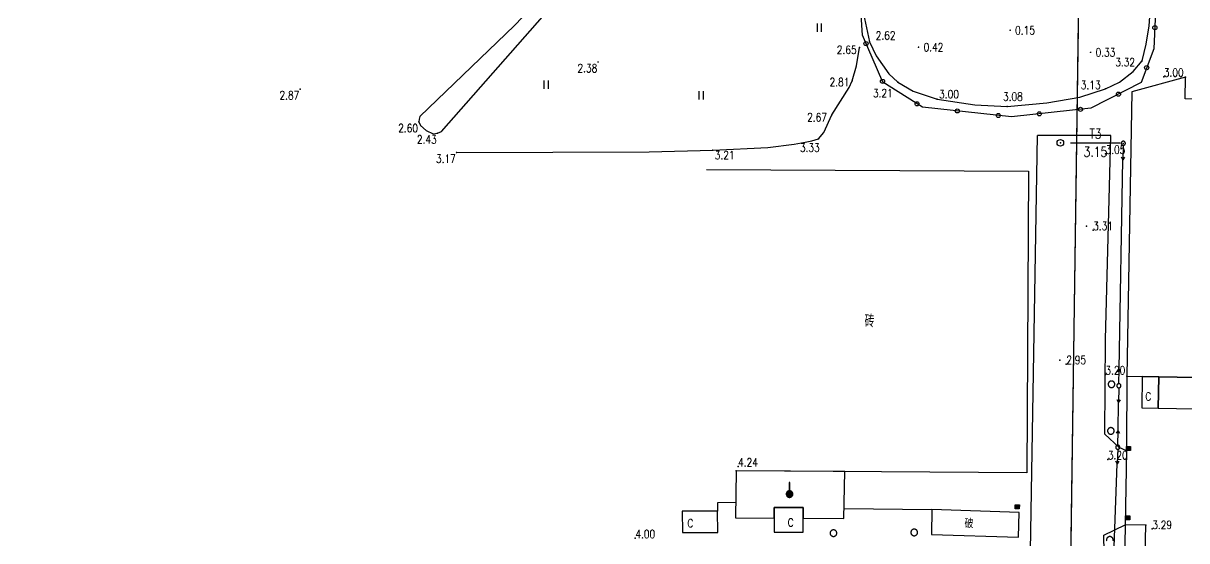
# Model space of a CAD drawing. Extents: x 500064 to 501389, y 2542464 to 2545400.
# Drawn here: x 500651.6 to 500792.4, y 2543325.7 to 2543388.4 of the extents above; entities that cross this region are included whole.
import ezdxf
from ezdxf.enums import TextEntityAlignment as Align

# ---------------------------------------------------------------- set-up
doc = ezdxf.new("R2010")
doc.units = 0
doc.header["$LTSCALE"] = 0.5
doc.linetypes.add('CENTER', pattern=[50.8, 31.75, -6.35, 6.35, -6.35])
doc.layers.get('0').update_dxf_attribs({"linetype": 'CONTINUOUS', "lineweight": 5})
doc.layers.add('GCD', color=8, linetype='CONTINUOUS')
doc.layers.add('地形图', color=8, linetype='CONTINUOUS')
doc.styles.add('HZ', font='romans.shx', dxfattribs={"width": 0.8, "bigfont": 'hztxt.shx'})
doc.linetypes.add('10421', pattern='A,2,[150,AAA.SHX,S=1,R=0,X=0,Y=1],1e-11', length=2)

# ---------------------------------------------------------------- blocks, each defined once
blk = doc.blocks.new('GC200')
at = {"linetype": 'Continuous', "const_width": 0.2, "flags": 128}
blk.add_lwpolyline([(-0.1, 0, 1), (0.1, 0, 1)], format="xyb", close=True, dxfattribs=at)
blk = doc.blocks.new('gc117')
blk.add_circle((0, 0), 0.8)
blk.add_point((0, 0))
blk = doc.blocks.new('gc121')
for p, q in [((-0.5, -1), (-0.5, 1)), ((0.5, -1), (0.5, 1))]:
    blk.add_line(p, q)
blk = doc.blocks.new('gc170')
at = {"linetype": 'Continuous'}
blk.add_circle((0, 0), 0.5, dxfattribs=at)

msp = doc.modelspace()

# ---------------------------------------------------------------- linework, layer by layer
at = {"layer": '地形图', "color": 1, "linetype": 'Continuous'}
msp.add_line((500776.46, 2543190), (500779.91, 2543431.14), dxfattribs=at)
at = {"layer": '地形图', "linetype": 'Continuous'}
msp.add_line((500778.35, 2543373.9), (500784.35, 2543373.9), dxfattribs=at)
at = {"layer": '地形图', "linetype": '10421', "flags": 128}
for points in [[(500651.63, 2543603.61), (500657.86, 2543601.67), (500658.27, 2543601.47), (500658.52, 2543601.25), (500658.62, 2543600.93), (500658.65, 2543600.55), (500658.38, 2543596.78), (500658.1, 2543596.24), (500657.35, 2543595.52), (500656.93, 2543595), (500656.65, 2543594.31), (500656.79, 2543593.88), (500657.88, 2543593.2), (500659.36, 2543592.59), (500661.34, 2543592.13), (500661.88, 2543592.11), (500662.57, 2543592.2), (500664.09, 2543592.35), (500666.26, 2543592.87), (500667.47, 2543593.23), (500672.88, 2543595.67), (500674.98, 2543596.54), (500681.17, 2543598.68), (500681.79, 2543598.79), (500682.45, 2543598.84), (500685.19, 2543598.69), (500686.58, 2543598.71), (500687.48, 2543599.09), (500688.53, 2543600.01), (500692.23, 2543604.71), (500693.54, 2543606.43), (500694.44, 2543608.14), (500697.11, 2543615.62), (500698.04, 2543617.64), (500699.05, 2543619.17), (500699.56, 2543619.6), (500700.14, 2543619.83), (500702.47, 2543620.56), (500704.48, 2543621.14), (500709.68, 2543621.98), (500711.26, 2543621.96), (500723.05, 2543621.05), (500725.9, 2543621.1), (500730.34, 2543621.54), (500732.06, 2543621.83), (500739.09, 2543623.13), (500740.09, 2543623.15), (500743.3, 2543622.86), (500744.32, 2543622.95), (500745.07, 2543623.25), (500746.13, 2543623.91), (500749.65, 2543626.47), (500751.04, 2543627.17), (500752.39, 2543627.4), (500754.92, 2543627.55), (500762.01, 2543627.39), (500762.7, 2543627.35), (500763.34, 2543627.23), (500764.92, 2543626.61), (500767.41, 2543625.4), (500767.78, 2543625.13), (500768.13, 2543624.76), (500768.29, 2543624.25), (500768.34, 2543623.55), (500767.77, 2543614.32), (500768.22, 2543607.63), (500768.53, 2543606.13), (500768.75, 2543605.68), (500769.12, 2543605.25), (500770.14, 2543604.4), (500771.16, 2543603.82), (500772.49, 2543603.26), (500773.54, 2543603.21), (500774.75, 2543603.38), (500778.99, 2543604.42), (500779.65, 2543604.61), (500780.28, 2543605), (500780.48, 2543605.51), (500780.6, 2543605.97), (500781.38, 2543612.17), (500781.55, 2543612.87), (500782.51, 2543615.94), (500782.63, 2543616.15), (500782.76, 2543616.33), (500783.08, 2543616.47), (500785.67, 2543616.91), (500785.95, 2543616.91), (500786.21, 2543616.86), (500786.32, 2543616.66), (500786.36, 2543616.35), (500786.44, 2543611.57), (500786.39, 2543610.34), (500786.24, 2543608.93), (500784.31, 2543594.88), (500783.47, 2543587.8), (500783.21, 2543584.22), (500782.62, 2543571.85), (500782.26, 2543569.35), (500781.97, 2543567.47), (500780.73, 2543562.33), (500780.31, 2543559.83), (500779.95, 2543557.29), (500779.27, 2543550.12), (500779.18, 2543548.48), (500778.56, 2543534.15), (500778.09, 2543522.8), (500778.21, 2543521.02), (500778.57, 2543519.54), (500779.4, 2543517.52), (500779.87, 2543516.79), (500782.57, 2543514.69), (500783.26, 2543513.81), (500783.74, 2543512.69), (500784.68, 2543509.79), (500786.52, 2543502.31), (500786.68, 2543501.13), (500786.57, 2543500.05), (500786.13, 2543498.41), (500784.7, 2543494.49), (500784.65, 2543493.74), (500784.72, 2543492.97), (500784.96, 2543491.82), (500785.08, 2543491.63), (500785.22, 2543491.46), (500785.57, 2543491.43), (500787.32, 2543491.66), (500788.04, 2543491.62), (500788.67, 2543491.42), (500788.99, 2543491.19), (500789.2, 2543490.8), (500789.26, 2543489.92), (500787.62, 2543464.34), (500786.91, 2543460.88), (500786.77, 2543459.7), (500786.64, 2543458.23), (500786.71, 2543455.95), (500786.61, 2543454.09), (500786.34, 2543452.65), (500786.08, 2543451.59), (500785.88, 2543451.16), (500785.64, 2543450.96), (500785.13, 2543450.69), (500783.72, 2543449.64), (500781.88, 2543448.62), (500779.27, 2543447.55), (500769.23, 2543443.02), (500757.7, 2543439.45), (500754.66, 2543438.38), (500753.14, 2543437.69), (500751.53, 2543436.74), (500748.43, 2543434.82), (500747.14, 2543433.8), (500746.77, 2543432.86), (500745.06, 2543425.78), (500744.45, 2543424.21), (500743, 2543422.63), (500738.22, 2543418.32), (500733.51, 2543414.6), (500729.3, 2543410.5), (500716.47, 2543394.05), (500713.88, 2543391.02), (500711.07, 2543388.08), (500699.61, 2543377.09), (500699.51, 2543376.74), (500699.49, 2543376.42), (500699.7, 2543375.97), (500700.37, 2543375.4), (500701.21, 2543374.96), (500701.75, 2543375.05), (500702.23, 2543375.25), (500715.34, 2543390.13), (500731.54, 2543408.61), (500733.98, 2543411.48), (500736.9, 2543414.66), (500744.16, 2543421.6), (500744.47, 2543421.78), (500744.75, 2543421.83), (500744.9, 2543421.74), (500745.05, 2543421.41), (500745.82, 2543411.73), (500746.05, 2543411.23), (500746.25, 2543410.93), (500746.97, 2543410.79), (500747.87, 2543410.93), (500748.45, 2543411.25), (500748.62, 2543411.89), (500748.33, 2543413.91), (500746.68, 2543420.82), (500746.36, 2543423.28), (500746.66, 2543425.7), (500747.89, 2543432.66), (500748.15, 2543433.32), (500748.62, 2543433.8), (500752.38, 2543436.35), (500753.26, 2543436.82), (500754.39, 2543437.21), (500755.59, 2543437.52), (500761.91, 2543438.7), (500765.65, 2543439.44), (500768.07, 2543440.12), (500772.67, 2543441.94), (500780.37, 2543444.94), (500783.28, 2543446.32), (500785.34, 2543447.5), (500786.38, 2543448.41), (500787.25, 2543449.75), (500789.92, 2543458.76), (500790.75, 2543463.58), (500790.98, 2543465.33), (500791.3, 2543469.66), (500791.79, 2543508.59), (500791.71, 2543510.69), (500791.42, 2543512.59), (500789.99, 2543517.04), (500789.74, 2543523.3), (500790.65, 2543533.81), (500791.77, 2543542.91), (500803.86, 2543624.26), (500804.79, 2543626.73), (500805.98, 2543627.96), (500807.36, 2543628.5), (500810.85, 2543628.63), (500839.48, 2543626.91), (500850.89, 2543625.66), (500876.41, 2543623.58), (500886.32, 2543622.63), (500901.73, 2543621.33)], [(500773.68, 2543435.52), (500762.89, 2543433.49), (500762.89, 2543433.49), (500761.32, 2543433.18), (500760.35, 2543432.88), (500759.2, 2543431.86), (500758.17, 2543430.43), (500756.7, 2543427.88), (500756.27, 2543426.66), (500756.31, 2543422.88), (500756.16, 2543421.1), (500755.82, 2543419.33), (500754.32, 2543411.91), (500753.94, 2543409.25), (500753.38, 2543403.69), (500753.19, 2543398.86), (500753.21, 2543391.1), (500753.29, 2543389.51), (500754.01, 2543386.12), (500754.82, 2543384.4), (500756.37, 2543382.25), (500757.43, 2543381.25), (500759.28, 2543380.13), (500762.18, 2543379.18), (500766.74, 2543378.49), (500770.66, 2543378.28), (500775.45, 2543378.71), (500779.44, 2543379.41), (500782.57, 2543380.44), (500784.24, 2543381.23), (500785.92, 2543382.53), (500786.99, 2543383.8), (500787.48, 2543385.83), (500787.83, 2543388.03), (500788.33, 2543394.67), (500788.78, 2543420.82), (500788.28, 2543425.94), (500788.03, 2543427.61), (500787.62, 2543428.62), (500787.03, 2543429.07)], [(500704.06, 2543372.72), (500727.36, 2543372.8), (500735.04, 2543373), (500741.71, 2543373.32), (500744.9, 2543373.73), (500746.24, 2543373.99), (500747.02, 2543374.13), (500747.84, 2543374.36), (500748.47, 2543375.13), (500749.47, 2543377.28), (500751.55, 2543380.59), (500751.93, 2543381.39), (500752.44, 2543383.2), (500752.8, 2543385.44)]]:
    msp.add_lwpolyline(points, dxfattribs=at)
at = {"layer": '地形图', "linetype": 'Continuous', "flags": 128}
for points in [[(500790.31, 2543427.78), (500788.42, 2543385.28), (500786.86, 2543381.17), (500780.8, 2543378.09), (500771.19, 2543377.03), (500760.41, 2543378.21), (500755.63, 2543381.23), (500753.16, 2543386.9), (500752.4, 2543398.63), (500753.1, 2543412.33), (500754.08, 2543425.05), (500757.54, 2543432.41), (500762.02, 2543433.96), (500773.12, 2543436.3)], [(500734.3, 2543370.68), (500773.26, 2543370.48), (500773.04, 2543333.97), (500737.9, 2543334.19)]]:
    msp.add_lwpolyline(points, dxfattribs=at)
at = {"layer": '地形图', "color": 1, "linetype": 'Continuous', "flags": 128}
msp.add_lwpolyline([(500776.44, 2543188.25), (500779.94, 2543432.89)], dxfattribs=at)
at = {"layer": '地形图'}
for points in [[(500787.02, 2543345.61), (500789.02, 2543345.58), (500795.66, 2543345.45), (500805.44, 2543345.27), (500806.55, 2543378.91), (500792.21, 2543379.23), (500792.26, 2543381.82), (500785.77, 2543380.07), (500785.13, 2543345.65)], [(500787.02, 2543345.61), (500786.95, 2543341.84), (500788.95, 2543341.8), (500789.02, 2543345.58)], [(500789.02, 2543345.58), (500788.95, 2543341.8), (500795.59, 2543341.68), (500795.66, 2543345.45)], [(500737.9, 2543334.19), (500737.78, 2543328.51), (500742.48, 2543328.48), (500742.48, 2543329.78), (500745.97, 2543329.78), (500745.97, 2543328.46), (500750.92, 2543328.43), (500751.04, 2543334.11)], [(500731.37, 2543326.74), (500735.66, 2543326.75), (500735.64, 2543329.34), (500731.35, 2543329.33)], [(500742.48, 2543328.48), (500742.48, 2543326.78), (500745.97, 2543326.78), (500745.97, 2543328.46), (500745.97, 2543329.78), (500742.48, 2543329.78)], [(500772.05, 2543326.16), (500772.1, 2543329.18), (500761.55, 2543329.51), (500761.5, 2543326.49)], [(500787.3, 2543320.6), (500787.44, 2543327.64), (500784.94, 2543327.68), (500784.82, 2543320.63)]]:
    msp.add_lwpolyline(points, close=True, dxfattribs=at)
for points in [[(500773.02, 2543295.78), (500774.33, 2543374.79)], [(500783.22, 2543374.78), (500779.55, 2543374.79), (500774.33, 2543374.79)], [(500785.11, 2543336.62), (500784.21, 2543337.01), (500782.47, 2543338.64), (500782.57, 2543350.11), (500783.22, 2543374.78)], [(500784.72, 2543373.59), (500784.74, 2543373.59), (500784.75, 2543373.59), (500784.77, 2543373.59), (500784.78, 2543373.59), (500784.8, 2543373.6), (500784.81, 2543373.6), (500784.83, 2543373.61), (500784.84, 2543373.62), (500784.85, 2543373.63), (500784.87, 2543373.63), (500784.88, 2543373.64), (500784.89, 2543373.65), (500784.9, 2543373.67), (500784.91, 2543373.68), (500784.92, 2543373.69), (500784.93, 2543373.7), (500784.94, 2543373.72), (500784.95, 2543373.73), (500784.95, 2543373.74), (500784.96, 2543373.76), (500784.96, 2543373.77), (500784.97, 2543373.79), (500784.97, 2543373.81), (500784.97, 2543373.82), (500784.97, 2543373.84), (500784.97, 2543373.85), (500784.97, 2543373.87), (500784.97, 2543373.88), (500784.96, 2543373.9), (500784.96, 2543373.91), (500784.95, 2543373.93), (500784.95, 2543373.94), (500784.94, 2543373.96), (500784.93, 2543373.97), (500784.92, 2543373.98), (500784.91, 2543374), (500784.9, 2543374.01), (500784.89, 2543374.02), (500784.88, 2543374.03), (500784.87, 2543374.04), (500784.85, 2543374.05), (500784.84, 2543374.06), (500784.83, 2543374.06), (500784.81, 2543374.07), (500784.8, 2543374.07), (500784.78, 2543374.08), (500784.77, 2543374.08), (500784.75, 2543374.08), (500784.74, 2543374.09), (500784.72, 2543374.09), (500784.7, 2543374.09), (500784.69, 2543374.08), (500784.67, 2543374.08), (500784.66, 2543374.08), (500784.64, 2543374.07), (500784.63, 2543374.07), (500784.61, 2543374.06), (500784.6, 2543374.06), (500784.59, 2543374.05), (500784.57, 2543374.04), (500784.56, 2543374.03), (500784.55, 2543374.02), (500784.54, 2543374.01), (500784.53, 2543374), (500784.52, 2543373.98), (500784.51, 2543373.97), (500784.5, 2543373.96), (500784.49, 2543373.94), (500784.49, 2543373.93), (500784.48, 2543373.91), (500784.48, 2543373.9), (500784.47, 2543373.88), (500784.47, 2543373.87), (500784.47, 2543373.85), (500784.47, 2543373.84), (500784.47, 2543373.83), (500784.47, 2543373.82), (500784.47, 2543373.81), (500784.47, 2543373.79), (500784.48, 2543373.77), (500784.48, 2543373.76), (500784.49, 2543373.74), (500784.49, 2543373.73), (500784.5, 2543373.72), (500784.51, 2543373.7), (500784.52, 2543373.69), (500784.53, 2543373.68), (500784.54, 2543373.67), (500784.55, 2543373.65), (500784.56, 2543373.64), (500784.57, 2543373.63), (500784.59, 2543373.63), (500784.6, 2543373.62), (500784.61, 2543373.61), (500784.63, 2543373.6), (500784.64, 2543373.6), (500784.66, 2543373.59), (500784.67, 2543373.59), (500784.69, 2543373.59), (500784.7, 2543373.59), (500784.72, 2543373.59), (500784.72, 2543373.59)], [(500784.72, 2543373.59), (500784.68, 2543371.84)], [(500784.22, 2543346.5), (500784.68, 2543371.84)], [(500784.68, 2543371.84), (500784.51, 2543372.15)], [(500784.87, 2543372.14), (500784.68, 2543371.84)], [(500784.03, 2543346.19), (500784.22, 2543346.5)], [(500784.18, 2543344.75), (500784.22, 2543346.5)], [(500784.22, 2543346.5), (500784.39, 2543346.19)], [(500783.29, 2543344.28), (500783.33, 2543344.28), (500783.37, 2543344.28), (500783.41, 2543344.3), (500783.45, 2543344.31), (500783.49, 2543344.33), (500783.53, 2543344.35), (500783.56, 2543344.38), (500783.59, 2543344.41), (500783.61, 2543344.44), (500783.64, 2543344.48), (500783.66, 2543344.51), (500783.67, 2543344.55), (500783.68, 2543344.59), (500783.69, 2543344.63), (500783.69, 2543344.68), (500783.69, 2543344.72), (500783.68, 2543344.76), (500783.67, 2543344.8), (500783.66, 2543344.84), (500783.64, 2543344.88), (500783.61, 2543344.91), (500783.59, 2543344.94), (500783.56, 2543344.97), (500783.53, 2543345), (500783.49, 2543345.02), (500783.45, 2543345.04), (500783.41, 2543345.06), (500783.37, 2543345.07), (500783.33, 2543345.07), (500783.29, 2543345.08), (500783.25, 2543345.07), (500783.21, 2543345.07), (500783.17, 2543345.06), (500783.13, 2543345.04), (500783.09, 2543345.02), (500783.06, 2543345), (500783.02, 2543344.97), (500782.99, 2543344.94), (500782.97, 2543344.91), (500782.94, 2543344.88), (500782.93, 2543344.84), (500782.91, 2543344.8), (500782.9, 2543344.76), (500782.89, 2543344.72), (500782.89, 2543344.68), (500782.89, 2543344.63), (500782.9, 2543344.59), (500782.91, 2543344.55), (500782.93, 2543344.51), (500782.94, 2543344.48), (500782.97, 2543344.44), (500782.99, 2543344.41), (500783.02, 2543344.38), (500783.06, 2543344.35), (500783.09, 2543344.33), (500783.13, 2543344.31), (500783.17, 2543344.3), (500783.21, 2543344.28), (500783.25, 2543344.28), (500783.29, 2543344.28)], [(500784.18, 2543344.25), (500784.2, 2543344.25), (500784.21, 2543344.25), (500784.23, 2543344.25), (500784.24, 2543344.25), (500784.26, 2543344.26), (500784.27, 2543344.26), (500784.29, 2543344.27), (500784.3, 2543344.28), (500784.31, 2543344.29), (500784.33, 2543344.29), (500784.34, 2543344.3), (500784.35, 2543344.31), (500784.36, 2543344.33), (500784.37, 2543344.34), (500784.38, 2543344.35), (500784.39, 2543344.36), (500784.4, 2543344.38), (500784.41, 2543344.39), (500784.41, 2543344.4), (500784.42, 2543344.42), (500784.42, 2543344.43), (500784.43, 2543344.45), (500784.43, 2543344.47), (500784.43, 2543344.48), (500784.43, 2543344.5), (500784.43, 2543344.51), (500784.43, 2543344.53), (500784.43, 2543344.54), (500784.42, 2543344.56), (500784.42, 2543344.57), (500784.41, 2543344.59), (500784.41, 2543344.6), (500784.4, 2543344.62), (500784.39, 2543344.63), (500784.38, 2543344.64), (500784.37, 2543344.66), (500784.36, 2543344.67), (500784.35, 2543344.68), (500784.34, 2543344.69), (500784.33, 2543344.7), (500784.31, 2543344.71), (500784.3, 2543344.72), (500784.29, 2543344.72), (500784.27, 2543344.73), (500784.26, 2543344.73), (500784.24, 2543344.74), (500784.23, 2543344.74), (500784.21, 2543344.74), (500784.2, 2543344.75), (500784.18, 2543344.75), (500784.18, 2543344.75), (500784.16, 2543344.75), (500784.15, 2543344.74), (500784.13, 2543344.74), (500784.12, 2543344.74), (500784.1, 2543344.73), (500784.09, 2543344.73), (500784.07, 2543344.72), (500784.06, 2543344.72), (500784.05, 2543344.71), (500784.03, 2543344.7), (500784.02, 2543344.69), (500784.01, 2543344.68), (500784, 2543344.67), (500783.99, 2543344.66), (500783.98, 2543344.64), (500783.97, 2543344.63), (500783.96, 2543344.62), (500783.95, 2543344.6), (500783.95, 2543344.59), (500783.94, 2543344.57), (500783.94, 2543344.56), (500783.93, 2543344.54), (500783.93, 2543344.53), (500783.93, 2543344.51), (500783.93, 2543344.5), (500783.93, 2543344.48), (500783.93, 2543344.47), (500783.93, 2543344.45), (500783.94, 2543344.43), (500783.94, 2543344.42), (500783.95, 2543344.4), (500783.95, 2543344.39), (500783.96, 2543344.38), (500783.97, 2543344.36), (500783.98, 2543344.35), (500783.99, 2543344.34), (500784, 2543344.33), (500784.01, 2543344.31), (500784.02, 2543344.3), (500784.03, 2543344.29), (500784.05, 2543344.29), (500784.06, 2543344.28), (500784.07, 2543344.27), (500784.09, 2543344.26), (500784.1, 2543344.26), (500784.12, 2543344.25), (500784.13, 2543344.25), (500784.15, 2543344.25), (500784.16, 2543344.25), (500784.18, 2543344.25), (500784.18, 2543344.25)], [(500785.13, 2543345.65), (500785.11, 2543337.16), (500785.11, 2543337.11), (500785.11, 2543337.06), (500785.11, 2543337.01), (500785.11, 2543336.96), (500785.11, 2543336.91), (500785.11, 2543336.91), (500785.11, 2543336.86), (500785.11, 2543336.86), (500785.11, 2543336.81), (500785.11, 2543336.81), (500785.11, 2543336.76), (500785.11, 2543336.76), (500785.11, 2543336.71), (500785.11, 2543336.71), (500785.11, 2543336.66), (500785.11, 2543336.66), (500785.11, 2543336.62)], [(500784.18, 2543344.25), (500784.14, 2543342.5)], [(500784.14, 2543342.5), (500783.97, 2543342.81)], [(500784.08, 2543339.06), (500784.14, 2543342.5)], [(500784.33, 2543342.8), (500784.14, 2543342.5)], [(500783.21, 2543338.63), (500783.25, 2543338.63), (500783.3, 2543338.64), (500783.34, 2543338.65), (500783.38, 2543338.67), (500783.41, 2543338.69), (500783.45, 2543338.71), (500783.48, 2543338.73), (500783.51, 2543338.76), (500783.54, 2543338.8), (500783.56, 2543338.83), (500783.58, 2543338.87), (500783.59, 2543338.91), (500783.6, 2543338.95), (500783.61, 2543338.99), (500783.61, 2543339.03), (500783.61, 2543339.07), (500783.6, 2543339.11), (500783.59, 2543339.16), (500783.58, 2543339.19), (500783.56, 2543339.23), (500783.54, 2543339.27), (500783.51, 2543339.3), (500783.48, 2543339.33), (500783.45, 2543339.36), (500783.41, 2543339.38), (500783.38, 2543339.4), (500783.34, 2543339.41), (500783.3, 2543339.42), (500783.25, 2543339.43), (500783.21, 2543339.43), (500783.17, 2543339.43), (500783.13, 2543339.42), (500783.09, 2543339.41), (500783.05, 2543339.4), (500783.01, 2543339.38), (500782.98, 2543339.36), (500782.94, 2543339.33), (500782.92, 2543339.3), (500782.89, 2543339.27), (500782.87, 2543339.23), (500782.85, 2543339.19), (500782.83, 2543339.16), (500782.82, 2543339.11), (500782.81, 2543339.07), (500782.81, 2543339.03), (500782.81, 2543338.99), (500782.82, 2543338.95), (500782.83, 2543338.91), (500782.85, 2543338.87), (500782.87, 2543338.83), (500782.89, 2543338.8), (500782.92, 2543338.76), (500782.94, 2543338.73), (500782.98, 2543338.71), (500783.01, 2543338.69), (500783.05, 2543338.67), (500783.09, 2543338.65), (500783.13, 2543338.64), (500783.17, 2543338.63), (500783.21, 2543338.63)], [(500783.9, 2543338.75), (500784.08, 2543339.06)], [(500784.05, 2543337.31), (500784.08, 2543339.06)], [(500784.08, 2543339.06), (500784.26, 2543338.75)], [(500784.05, 2543336.81), (500784.06, 2543336.81), (500784.08, 2543336.81), (500784.1, 2543336.81), (500784.11, 2543336.81), (500784.13, 2543336.82), (500784.14, 2543336.82), (500784.16, 2543336.83), (500784.17, 2543336.84), (500784.18, 2543336.85), (500784.2, 2543336.85), (500784.21, 2543336.86), (500784.22, 2543336.87), (500784.23, 2543336.89), (500784.24, 2543336.9), (500784.25, 2543336.91), (500784.26, 2543336.92), (500784.27, 2543336.94), (500784.27, 2543336.95), (500784.28, 2543336.96), (500784.29, 2543336.98), (500784.29, 2543336.99), (500784.29, 2543337.01), (500784.3, 2543337.03), (500784.3, 2543337.04), (500784.3, 2543337.06), (500784.3, 2543337.07), (500784.3, 2543337.09), (500784.29, 2543337.1), (500784.29, 2543337.12), (500784.29, 2543337.13), (500784.28, 2543337.15), (500784.27, 2543337.16), (500784.27, 2543337.18), (500784.26, 2543337.19), (500784.25, 2543337.2), (500784.24, 2543337.22), (500784.23, 2543337.23), (500784.22, 2543337.24), (500784.21, 2543337.25), (500784.2, 2543337.26), (500784.18, 2543337.27), (500784.17, 2543337.28), (500784.16, 2543337.28), (500784.14, 2543337.29), (500784.13, 2543337.29), (500784.11, 2543337.3), (500784.1, 2543337.3), (500784.08, 2543337.3), (500784.06, 2543337.31), (500784.05, 2543337.31), (500784.05, 2543337.31), (500784.03, 2543337.31), (500784.02, 2543337.3), (500784, 2543337.3), (500783.99, 2543337.3), (500783.97, 2543337.29), (500783.96, 2543337.29), (500783.94, 2543337.28), (500783.93, 2543337.28), (500783.91, 2543337.27), (500783.9, 2543337.26), (500783.89, 2543337.25), (500783.88, 2543337.24), (500783.87, 2543337.23), (500783.86, 2543337.22), (500783.85, 2543337.2), (500783.84, 2543337.19), (500783.83, 2543337.18), (500783.82, 2543337.16), (500783.82, 2543337.15), (500783.81, 2543337.13), (500783.81, 2543337.12), (500783.8, 2543337.1), (500783.8, 2543337.09), (500783.8, 2543337.07), (500783.8, 2543337.06), (500783.8, 2543337.04), (500783.8, 2543337.03), (500783.8, 2543337.01), (500783.81, 2543336.99), (500783.81, 2543336.98), (500783.82, 2543336.96), (500783.82, 2543336.95), (500783.83, 2543336.94), (500783.84, 2543336.92), (500783.85, 2543336.91), (500783.86, 2543336.9), (500783.87, 2543336.89), (500783.88, 2543336.87), (500783.89, 2543336.86), (500783.9, 2543336.85), (500783.91, 2543336.85), (500783.93, 2543336.84), (500783.94, 2543336.83), (500783.96, 2543336.82), (500783.97, 2543336.82), (500783.99, 2543336.81), (500784, 2543336.81), (500784.02, 2543336.81), (500784.03, 2543336.81), (500784.04, 2543336.81), (500784.05, 2543336.81)], [(500784.04, 2543336.81), (500783.98, 2543335.06)], [(500785.11, 2543336.62), (500784.94, 2543327.68)], [(500785.59, 2543336.65), (500785.11, 2543336.66), (500785.09, 2543336.66), (500785.09, 2543336.71), (500785.09, 2543336.76), (500785.09, 2543336.81), (500785.09, 2543336.86), (500785.1, 2543336.91), (500785.1, 2543336.96), (500785.1, 2543337.01), (500785.1, 2543337.06), (500785.1, 2543337.11), (500785.1, 2543337.16), (500785.11, 2543337.16), (500785.6, 2543337.15), (500785.6, 2543337.1), (500785.6, 2543337.05), (500785.6, 2543337), (500785.6, 2543336.95), (500785.6, 2543336.9), (500785.59, 2543336.85), (500785.59, 2543336.8), (500785.59, 2543336.75), (500785.59, 2543336.7), (500785.59, 2543336.65)], [(500785.09, 2543336.66), (500785.11, 2543336.66), (500785.59, 2543336.7), (500785.11, 2543336.71), (500785.09, 2543336.71), (500785.11, 2543336.71), (500785.59, 2543336.75), (500785.11, 2543336.76), (500785.09, 2543336.76), (500785.11, 2543336.76), (500785.59, 2543336.8), (500785.11, 2543336.81), (500785.09, 2543336.81), (500785.11, 2543336.81), (500785.59, 2543336.85), (500785.11, 2543336.86), (500785.09, 2543336.86), (500785.11, 2543336.86), (500785.6, 2543336.9), (500785.11, 2543336.91), (500785.1, 2543336.91), (500785.11, 2543336.91), (500785.6, 2543336.95), (500785.11, 2543336.96), (500785.1, 2543336.96), (500785.11, 2543336.96), (500785.6, 2543337), (500785.11, 2543337.01), (500785.1, 2543337.01), (500785.11, 2543337.01), (500785.6, 2543337.05), (500785.11, 2543337.06), (500785.1, 2543337.06), (500785.11, 2543337.06), (500785.6, 2543337.1), (500785.11, 2543337.11), (500785.1, 2543337.11), (500785.11, 2543337.11), (500785.6, 2543337.15)], [(500783.55, 2543322.76), (500783.98, 2543335.06)], [(500783.98, 2543335.06), (500783.81, 2543335.37)], [(500784.17, 2543335.36), (500783.98, 2543335.06)], [(500744.34, 2543330.99), (500744.38, 2543330.99), (500744.41, 2543331), (500744.45, 2543331.01), (500744.49, 2543331.02), (500744.5, 2543331.03), (500744.53, 2543331.04), (500744.53, 2543331.04), (500744.56, 2543331.06), (500744.59, 2543331.08), (500744.6, 2543331.09), (500744.62, 2543331.11), (500744.64, 2543331.14), (500744.65, 2543331.14), (500744.65, 2543331.14), (500744.67, 2543331.17), (500744.68, 2543331.19), (500744.68, 2543331.19), (500744.69, 2543331.2), (500744.71, 2543331.24), (500744.71, 2543331.24), (500744.71, 2543331.24), (500744.72, 2543331.28), (500744.72, 2543331.29), (500744.73, 2543331.31), (500744.73, 2543331.34), (500744.73, 2543331.35), (500744.74, 2543331.39), (500744.73, 2543331.43), (500744.73, 2543331.44), (500744.73, 2543331.47), (500744.72, 2543331.49), (500744.72, 2543331.51), (500744.71, 2543331.54), (500744.71, 2543331.54), (500744.71, 2543331.54), (500744.69, 2543331.58), (500744.69, 2543331.59), (500744.68, 2543331.59), (500744.67, 2543331.61), (500744.65, 2543331.64), (500744.65, 2543331.64), (500744.65, 2543331.65), (500744.62, 2543331.67), (500744.61, 2543331.68), (500744.6, 2543331.69), (500744.59, 2543331.7), (500744.56, 2543331.72), (500744.55, 2543331.73), (500744.53, 2543331.74), (500744.5, 2543331.76), (500744.46, 2543331.77), (500744.45, 2543331.77), (500744.42, 2543331.78), (500744.42, 2543331.78), (500744.39, 2543331.79), (500744.39, 2543331.79), (500744.39, 2543331.84), (500744.39, 2543331.89), (500744.39, 2543331.94), (500744.39, 2543331.99), (500744.39, 2543332.04), (500744.39, 2543332.09), (500744.39, 2543332.14), (500744.39, 2543332.19), (500744.39, 2543332.24), (500744.39, 2543332.29), (500744.39, 2543332.34), (500744.39, 2543332.39), (500744.39, 2543332.44), (500744.39, 2543332.49), (500744.39, 2543332.54), (500744.39, 2543332.59), (500744.39, 2543332.64), (500744.39, 2543332.69), (500744.39, 2543332.74), (500744.39, 2543332.79), (500744.29, 2543332.79), (500744.29, 2543332.74), (500744.29, 2543332.69), (500744.29, 2543332.64), (500744.29, 2543332.59), (500744.29, 2543332.54), (500744.29, 2543332.49), (500744.29, 2543332.44), (500744.29, 2543332.39), (500744.29, 2543332.34), (500744.29, 2543332.29), (500744.29, 2543332.24), (500744.29, 2543332.19), (500744.29, 2543332.14), (500744.29, 2543332.09), (500744.29, 2543332.04), (500744.29, 2543331.99), (500744.29, 2543331.94), (500744.29, 2543331.89), (500744.29, 2543331.84), (500744.29, 2543331.79), (500744.29, 2543331.79), (500744.25, 2543331.78), (500744.21, 2543331.77), (500744.18, 2543331.76), (500744.17, 2543331.76), (500744.15, 2543331.74), (500744.14, 2543331.74), (500744.11, 2543331.72), (500744.08, 2543331.7), (500744.08, 2543331.7), (500744.07, 2543331.69), (500744.05, 2543331.67), (500744.03, 2543331.65), (500744.03, 2543331.65), (500744.02, 2543331.64), (500744, 2543331.61), (500743.99, 2543331.6), (500743.99, 2543331.59), (500743.98, 2543331.58), (500743.97, 2543331.54), (500743.97, 2543331.54), (500743.97, 2543331.54), (500743.95, 2543331.51), (500743.95, 2543331.49), (500743.94, 2543331.47), (500743.94, 2543331.44), (500743.94, 2543331.43), (500743.94, 2543331.39), (500743.94, 2543331.35), (500743.94, 2543331.34), (500743.94, 2543331.31), (500743.95, 2543331.29), (500743.95, 2543331.28), (500743.97, 2543331.24), (500743.97, 2543331.24), (500743.97, 2543331.24), (500743.98, 2543331.2), (500743.99, 2543331.2), (500743.99, 2543331.19), (500744, 2543331.17), (500744.02, 2543331.15), (500744.02, 2543331.14), (500744.03, 2543331.14), (500744.05, 2543331.11), (500744.06, 2543331.1), (500744.07, 2543331.09), (500744.08, 2543331.08), (500744.11, 2543331.06), (500744.12, 2543331.05), (500744.14, 2543331.04), (500744.15, 2543331.04), (500744.18, 2543331.02), (500744.22, 2543331.01), (500744.22, 2543331.01), (500744.26, 2543331), (500744.3, 2543330.99), (500744.34, 2543330.99)], [(500744.29, 2543332.74), (500744.39, 2543332.79)], [(500744.29, 2543332.69), (500744.39, 2543332.74)], [(500744.39, 2543332.74), (500744.29, 2543332.74)], [(500744.29, 2543332.64), (500744.39, 2543332.69)], [(500744.39, 2543332.69), (500744.29, 2543332.69)], [(500744.29, 2543332.59), (500744.39, 2543332.64)], [(500744.39, 2543332.64), (500744.29, 2543332.64)], [(500744.29, 2543332.54), (500744.39, 2543332.59)], [(500744.39, 2543332.59), (500744.29, 2543332.59)], [(500744.29, 2543332.49), (500744.39, 2543332.54)], [(500744.39, 2543332.54), (500744.29, 2543332.54)], [(500744.29, 2543332.44), (500744.39, 2543332.49)], [(500744.39, 2543332.49), (500744.29, 2543332.49)], [(500744.29, 2543332.39), (500744.39, 2543332.44)], [(500744.39, 2543332.44), (500744.29, 2543332.44)], [(500744.29, 2543332.34), (500744.39, 2543332.39)], [(500744.39, 2543332.39), (500744.29, 2543332.39)], [(500744.29, 2543332.29), (500744.39, 2543332.34)], [(500744.39, 2543332.34), (500744.29, 2543332.34)], [(500744.29, 2543332.24), (500744.39, 2543332.29)], [(500744.39, 2543332.29), (500744.29, 2543332.29)], [(500744.29, 2543332.19), (500744.39, 2543332.24)], [(500744.39, 2543332.24), (500744.29, 2543332.24)], [(500744.29, 2543332.14), (500744.39, 2543332.19)], [(500744.39, 2543332.19), (500744.29, 2543332.19)], [(500744.29, 2543332.09), (500744.39, 2543332.14)], [(500744.39, 2543332.14), (500744.29, 2543332.14)], [(500744.29, 2543332.04), (500744.39, 2543332.09)], [(500744.39, 2543332.09), (500744.29, 2543332.09)], [(500744.29, 2543331.99), (500744.39, 2543332.04)], [(500744.39, 2543332.04), (500744.29, 2543332.04)], [(500743.94, 2543331.44), (500744.72, 2543331.49)], [(500743.94, 2543331.39), (500744.73, 2543331.44)], [(500744.73, 2543331.44), (500743.94, 2543331.44)], [(500743.94, 2543331.34), (500744.74, 2543331.39)], [(500744.74, 2543331.39), (500743.94, 2543331.39)], [(500744.73, 2543331.34), (500743.94, 2543331.34)], [(500743.95, 2543331.49), (500744.71, 2543331.54)], [(500744.72, 2543331.49), (500743.95, 2543331.49)], [(500743.95, 2543331.29), (500744.73, 2543331.34)], [(500744.72, 2543331.29), (500743.95, 2543331.29)], [(500743.97, 2543331.54), (500744.69, 2543331.59)], [(500743.97, 2543331.54), (500743.97, 2543331.54)], [(500744.71, 2543331.54), (500743.97, 2543331.54)], [(500743.97, 2543331.24), (500744.72, 2543331.29)], [(500744.71, 2543331.24), (500743.97, 2543331.24)], [(500743.97, 2543331.24), (500743.97, 2543331.24)], [(500743.99, 2543331.6), (500744.65, 2543331.64)], [(500743.99, 2543331.6), (500743.99, 2543331.59)], [(500744.68, 2543331.59), (500743.99, 2543331.59)], [(500743.99, 2543331.2), (500744.71, 2543331.24)], [(500743.99, 2543331.2), (500743.99, 2543331.19)], [(500744.68, 2543331.19), (500743.99, 2543331.19)], [(500744.03, 2543331.65), (500744.03, 2543331.65), (500744.02, 2543331.64)], [(500744.65, 2543331.64), (500744.02, 2543331.64)], [(500744.02, 2543331.15), (500744.68, 2543331.19)], [(500744.02, 2543331.15), (500744.02, 2543331.14)], [(500744.65, 2543331.14), (500744.02, 2543331.14)], [(500744.03, 2543331.65), (500744.61, 2543331.68)], [(500744.06, 2543331.1), (500744.64, 2543331.14)], [(500744.06, 2543331.1), (500744.07, 2543331.09)], [(500744.08, 2543331.7), (500744.08, 2543331.7), (500744.07, 2543331.69)], [(500744.6, 2543331.69), (500744.07, 2543331.69)], [(500744.6, 2543331.09), (500744.07, 2543331.09)], [(500744.08, 2543331.7), (500744.55, 2543331.73)], [(500744.12, 2543331.05), (500744.59, 2543331.08)], [(500744.12, 2543331.05), (500744.14, 2543331.04)], [(500744.17, 2543331.76), (500744.15, 2543331.74), (500744.14, 2543331.74)], [(500744.53, 2543331.74), (500744.14, 2543331.74)], [(500744.53, 2543331.04), (500744.14, 2543331.04)], [(500744.17, 2543331.76), (500744.45, 2543331.77)], [(500744.22, 2543331.01), (500744.22, 2543331.01), (500744.5, 2543331.03)], [(500744.29, 2543331.94), (500744.39, 2543331.99)], [(500744.39, 2543331.99), (500744.29, 2543331.99)], [(500744.29, 2543331.89), (500744.39, 2543331.94)], [(500744.39, 2543331.94), (500744.29, 2543331.94)], [(500744.29, 2543331.84), (500744.39, 2543331.89)], [(500744.39, 2543331.89), (500744.29, 2543331.89)], [(500744.29, 2543331.79), (500744.39, 2543331.84)], [(500744.39, 2543331.84), (500744.29, 2543331.84)], [(500744.39, 2543331.79), (500744.29, 2543331.79)], [(500744.45, 2543331.77), (500744.42, 2543331.78), (500744.42, 2543331.78), (500744.39, 2543331.79)], [(500744.39, 2543331.79), (500744.39, 2543331.79)], [(500744.5, 2543331.03), (500744.53, 2543331.04), (500744.53, 2543331.04)], [(500744.55, 2543331.73), (500744.53, 2543331.74)], [(500744.59, 2543331.08), (500744.6, 2543331.09)], [(500744.61, 2543331.68), (500744.6, 2543331.69)], [(500744.64, 2543331.14), (500744.65, 2543331.14), (500744.65, 2543331.14)], [(500744.65, 2543331.64), (500744.65, 2543331.64)], [(500744.69, 2543331.59), (500744.68, 2543331.59)], [(500744.68, 2543331.19), (500744.68, 2543331.19)], [(500744.71, 2543331.54), (500744.71, 2543331.54)], [(500744.71, 2543331.24), (500744.71, 2543331.24)], [(500737.81, 2543330.37), (500735.63, 2543330.35), (500735.64, 2543329.34)], [(500750.94, 2543329.64), (500761.55, 2543329.51)], [(500772.13, 2543329.59), (500772.08, 2543329.59), (500772.03, 2543329.59), (500771.98, 2543329.59), (500771.93, 2543329.6), (500771.88, 2543329.6), (500771.83, 2543329.6), (500771.78, 2543329.6), (500771.73, 2543329.6), (500771.68, 2543329.6), (500771.63, 2543329.6), (500771.64, 2543330.1), (500771.69, 2543330.1), (500771.74, 2543330.1), (500771.79, 2543330.1), (500771.84, 2543330.1), (500771.89, 2543330.1), (500771.94, 2543330.1), (500771.99, 2543330.09), (500772.04, 2543330.09), (500772.09, 2543330.09), (500772.14, 2543330.09), (500772.13, 2543329.59)], [(500772.13, 2543329.59), (500772.09, 2543330.09), (500772.08, 2543329.59), (500772.04, 2543330.09), (500772.03, 2543329.59), (500771.99, 2543330.09), (500771.98, 2543329.59), (500771.94, 2543330.1), (500771.93, 2543329.6), (500771.89, 2543330.1), (500771.88, 2543329.6), (500771.84, 2543330.1), (500771.83, 2543329.6), (500771.79, 2543330.1), (500771.78, 2543329.6), (500771.74, 2543330.1), (500771.73, 2543329.6), (500771.69, 2543330.1), (500771.68, 2543329.6), (500771.64, 2543330.1)], [(500785, 2543328.26), (500784.99, 2543328.76), (500785.04, 2543328.76), (500785.09, 2543328.76), (500785.14, 2543328.76), (500785.19, 2543328.76), (500785.24, 2543328.76), (500785.29, 2543328.76), (500785.34, 2543328.76), (500785.39, 2543328.76), (500785.44, 2543328.76), (500785.49, 2543328.76), (500785.5, 2543328.26), (500785.45, 2543328.26), (500785.4, 2543328.26), (500785.35, 2543328.26), (500785.3, 2543328.26), (500785.25, 2543328.26), (500785.2, 2543328.26), (500785.15, 2543328.26), (500785.1, 2543328.26), (500785.05, 2543328.26), (500785, 2543328.26)], [(500785.5, 2543328.26), (500785.44, 2543328.76), (500785.45, 2543328.26), (500785.39, 2543328.76), (500785.4, 2543328.26), (500785.34, 2543328.76), (500785.35, 2543328.26), (500785.29, 2543328.76), (500785.3, 2543328.26), (500785.24, 2543328.76), (500785.25, 2543328.26), (500785.19, 2543328.76), (500785.2, 2543328.26), (500785.14, 2543328.76), (500785.15, 2543328.26), (500785.09, 2543328.76), (500785.1, 2543328.26), (500785.04, 2543328.76), (500785.05, 2543328.26), (500784.99, 2543328.76)], [(500749.65, 2543326.26), (500749.69, 2543326.26), (500749.74, 2543326.27), (500749.78, 2543326.28), (500749.82, 2543326.3), (500749.85, 2543326.32), (500749.89, 2543326.34), (500749.92, 2543326.37), (500749.95, 2543326.4), (500749.98, 2543326.43), (500750, 2543326.46), (500750.02, 2543326.5), (500750.03, 2543326.54), (500750.04, 2543326.58), (500750.05, 2543326.62), (500750.05, 2543326.66), (500750.05, 2543326.7), (500750.04, 2543326.75), (500750.03, 2543326.79), (500750.02, 2543326.83), (500750, 2543326.86), (500749.98, 2543326.9), (500749.95, 2543326.93), (500749.92, 2543326.96), (500749.89, 2543326.99), (500749.85, 2543327.01), (500749.82, 2543327.03), (500749.78, 2543327.04), (500749.74, 2543327.05), (500749.69, 2543327.06), (500749.65, 2543327.06), (500749.61, 2543327.06), (500749.57, 2543327.05), (500749.53, 2543327.04), (500749.49, 2543327.03), (500749.45, 2543327.01), (500749.42, 2543326.99), (500749.38, 2543326.96), (500749.36, 2543326.93), (500749.33, 2543326.9), (500749.31, 2543326.86), (500749.29, 2543326.83), (500749.27, 2543326.79), (500749.26, 2543326.75), (500749.25, 2543326.7), (500749.25, 2543326.66), (500749.25, 2543326.62), (500749.26, 2543326.58), (500749.27, 2543326.54), (500749.29, 2543326.5), (500749.31, 2543326.46), (500749.33, 2543326.43), (500749.36, 2543326.4), (500749.38, 2543326.37), (500749.42, 2543326.34), (500749.45, 2543326.32), (500749.49, 2543326.3), (500749.53, 2543326.28), (500749.57, 2543326.27), (500749.61, 2543326.26), (500749.65, 2543326.26)], [(500759.42, 2543326.36), (500759.46, 2543326.36), (500759.5, 2543326.36), (500759.54, 2543326.38), (500759.58, 2543326.39), (500759.62, 2543326.41), (500759.65, 2543326.43), (500759.69, 2543326.46), (500759.72, 2543326.49), (500759.74, 2543326.52), (500759.77, 2543326.56), (500759.79, 2543326.59), (500759.8, 2543326.63), (500759.81, 2543326.67), (500759.82, 2543326.71), (500759.82, 2543326.76), (500759.82, 2543326.8), (500759.81, 2543326.84), (500759.8, 2543326.88), (500759.79, 2543326.92), (500759.77, 2543326.96), (500759.74, 2543326.99), (500759.72, 2543327.02), (500759.69, 2543327.05), (500759.65, 2543327.08), (500759.62, 2543327.1), (500759.58, 2543327.12), (500759.54, 2543327.14), (500759.5, 2543327.15), (500759.46, 2543327.15), (500759.42, 2543327.16), (500759.38, 2543327.15), (500759.34, 2543327.15), (500759.3, 2543327.14), (500759.26, 2543327.12), (500759.22, 2543327.1), (500759.18, 2543327.08), (500759.15, 2543327.05), (500759.12, 2543327.02), (500759.1, 2543326.99), (500759.07, 2543326.96), (500759.05, 2543326.92), (500759.04, 2543326.88), (500759.03, 2543326.84), (500759.02, 2543326.8), (500759.02, 2543326.76), (500759.02, 2543326.71), (500759.03, 2543326.67), (500759.04, 2543326.63), (500759.05, 2543326.59), (500759.07, 2543326.56), (500759.1, 2543326.52), (500759.12, 2543326.49), (500759.15, 2543326.46), (500759.18, 2543326.43), (500759.22, 2543326.41), (500759.26, 2543326.39), (500759.3, 2543326.38), (500759.34, 2543326.36), (500759.38, 2543326.36), (500759.42, 2543326.36)], [(500782.95, 2543295.58), (500782.37, 2543326.43), (500784.94, 2543327.68)], [(500783.47, 2543325.72), (500783.48, 2543325.76), (500783.49, 2543325.8), (500783.49, 2543325.85), (500783.49, 2543325.89), (500783.48, 2543325.93), (500783.47, 2543325.97), (500783.46, 2543326.01), (500783.44, 2543326.05), (500783.41, 2543326.08), (500783.39, 2543326.11), (500783.36, 2543326.14), (500783.33, 2543326.17), (500783.29, 2543326.19), (500783.25, 2543326.21), (500783.21, 2543326.23), (500783.17, 2543326.24), (500783.13, 2543326.24), (500783.09, 2543326.25), (500783.05, 2543326.24), (500783.01, 2543326.24), (500782.97, 2543326.23), (500782.93, 2543326.21), (500782.89, 2543326.19), (500782.86, 2543326.17), (500782.82, 2543326.14), (500782.79, 2543326.11), (500782.77, 2543326.08), (500782.74, 2543326.05), (500782.73, 2543326.01), (500782.71, 2543325.97), (500782.7, 2543325.93), (500782.69, 2543325.89), (500782.69, 2543325.85), (500782.69, 2543325.8), (500782.7, 2543325.76), (500782.71, 2543325.72)]]:
    msp.add_lwpolyline(points, dxfattribs=at)
at = {"layer": '地形图', "linetype": 'CENTER'}
for p in [(500789.62, 2543381.89, 3), (500782.58, 2543372.56, 3.05), (500781.07, 2543363.33, 3.31), (500777.82, 2543347.12, 2.95), (500782.55, 2543345.86, 3.2), (500782.85, 2543335.59, 3.2), (500738.11, 2543334.72, 4.24), (500788.22, 2543327.17, 3.29), (500725.68, 2543326.05, 4)]:
    msp.add_point(p, dxfattribs=at)
at = {"layer": '地形图', "ltscale": 10}
for p in [(500792.26, 2543381.82), (500784.72, 2543373.8), (500780.28, 2543363.8), (500777.03, 2543347.59), (500785.13, 2543345.65), (500784.21, 2543337.01), (500737.9, 2543334.19), (500787.44, 2543327.64)]:
    msp.add_point(p, dxfattribs=at)

# ---------------------------------------------------------------- block references
at = {"layer": '地形图', "linetype": 'Continuous', "xscale": 0.5, "yscale": 0.5}
for name, p in [('gc121', (500747.97, 2543387.83)), ('gc121', (500714.92, 2543380.94)), ('gc121', (500733.67, 2543379.64)), ('gc117', (500777.1, 2543373.9, 3.15))]:
    msp.add_blockref(name, p, dxfattribs=at)
at = {"layer": '地形图', "linetype": 'Continuous'}
ref = msp.add_blockref('GC200', (500754.01, 2543386.12, 2.62), dxfattribs=dict(at, xscale=0.5, yscale=0.5, zscale=0.5))
ref.add_attrib('height', '2.62', dxfattribs={"layer": 'GCD', "linetype": 'Continuous', "height": 1, "style": 'HZ', "width": 0.8}).set_placement((500754.76, 2543386.87, 2.62), align=Align.MIDDLE_LEFT)
ref = msp.add_blockref('GC200', (500771.03, 2543387.51, 0.15), dxfattribs=dict(at, xscale=0.5, yscale=0.5, zscale=0.5))
ref.add_attrib('height', '0.15', dxfattribs={"layer": 'GCD', "linetype": 'Continuous', "height": 1, "style": 'HZ', "width": 0.8}).set_placement((500771.63, 2543387.51, 0.15), align=Align.MIDDLE_LEFT)
at = {"layer": '地形图', "linetype": 'Continuous', "yscale": 0.5}
for p, xscale, rotation in [((500788.54, 2543387.82), 0.500000000111871, 267.4555754232512), ((500753.59, 2543385.9), 0.5000000001472301, 113.5175096669203), ((500787.55, 2543382.98), 0.4999999997946303, 249.1414235271345), ((500755.59, 2543381.32), 0.5000000001472301, 113.5175096669203), ((500784.13, 2543379.78), 0.4999999999691137, 206.9359083069307), ((500759.77, 2543378.61), 0.4999999999567837, 147.6718462522523), ((500764.63, 2543377.75), 0.4999999999983661, 173.7803160201034), ((500769.6, 2543377.2), 0.4999999999983661, 173.7803160201034), ((500774.57, 2543377.4), 0.500000000009453, 186.3007873806531), ((500779.54, 2543377.95), 0.500000000009453, 186.3007873806531)]:
    msp.add_blockref('gc170', p, dxfattribs=dict(at, xscale=xscale, rotation=rotation))
at = {"layer": '地形图', "linetype": 'Continuous'}
ref = msp.add_blockref('GC200', (500752.8, 2543385.44, 2.65), dxfattribs=dict(at, xscale=0.5, yscale=0.5, zscale=0.5))
ref.add_attrib('height', '2.65', dxfattribs={"layer": 'GCD', "linetype": 'Continuous', "height": 1, "style": 'HZ', "width": 0.8}).set_placement((500750.05, 2543385.14, 2.65), align=Align.MIDDLE_LEFT)
ref = msp.add_blockref('GC200', (500759.95, 2543385.46, 0.42), dxfattribs=dict(at, xscale=0.5, yscale=0.5, zscale=0.5))
ref.add_attrib('height', '0.42', dxfattribs={"layer": 'GCD', "linetype": 'Continuous', "height": 1, "style": 'HZ', "width": 0.8}).set_placement((500760.55, 2543385.46, 0.42), align=Align.MIDDLE_LEFT)
ref = msp.add_blockref('GC200', (500780.76, 2543384.84, 0.33), dxfattribs=dict(at, xscale=0.5, yscale=0.5, zscale=0.5))
ref.add_attrib('height', '0.33', dxfattribs={"layer": 'GCD', "linetype": 'Continuous', "height": 1, "style": 'HZ', "width": 0.8}).set_placement((500781.36, 2543384.84, 0.33), align=Align.MIDDLE_LEFT)
ref = msp.add_blockref('GC200', (500786.99, 2543383.8, 3.32), dxfattribs=dict(at, xscale=0.5, yscale=0.5, zscale=0.5))
ref.add_attrib('height', '3.32', dxfattribs={"layer": 'GCD', "linetype": 'Continuous', "height": 1, "style": 'HZ', "width": 0.8}).set_placement((500783.74, 2543383.65, 3.32), align=Align.MIDDLE_LEFT)
ref = msp.add_blockref('GC200', (500721.18, 2543383.67, 2.38), dxfattribs=dict(at, xscale=0.5, yscale=0.5, zscale=0.5))
ref.add_attrib('height', '2.38', dxfattribs={"layer": 'GCD', "linetype": 'Continuous', "height": 1, "style": 'HZ', "width": 0.8}).set_placement((500718.68, 2543382.92, 2.38), align=Align.MIDDLE_LEFT)
ref = msp.add_blockref('GC200', (500751.93, 2543381.39, 2.81), dxfattribs=dict(at, xscale=0.5, yscale=0.5, zscale=0.5))
ref.add_attrib('height', '2.81', dxfattribs={"layer": 'GCD', "linetype": 'Continuous', "height": 1, "style": 'HZ', "width": 0.8}).set_placement((500749.18, 2543381.24, 2.81), align=Align.MIDDLE_LEFT)
ref = msp.add_blockref('GC200', (500757.43, 2543381.25, 3.21), dxfattribs=dict(at, xscale=0.5, yscale=0.5, zscale=0.5))
ref.add_attrib('height', '3.21', dxfattribs={"layer": 'GCD', "linetype": 'Continuous', "height": 1, "style": 'HZ', "width": 0.8}).set_placement((500754.43, 2543379.9, 3.21), align=Align.MIDDLE_LEFT)
ref = msp.add_blockref('GC200', (500782.57, 2543380.44, 3.13), dxfattribs=dict(at, xscale=0.5, yscale=0.5, zscale=0.5))
ref.add_attrib('height', '3.13', dxfattribs={"layer": 'GCD', "linetype": 'Continuous', "height": 1, "style": 'HZ', "width": 0.8}).set_placement((500779.57, 2543380.89, 3.13), align=Align.MIDDLE_LEFT)
ref = msp.add_blockref('GC200', (500685.13, 2543380.39, 2.87), dxfattribs=dict(at, xscale=0.5, yscale=0.5, zscale=0.5))
ref.add_attrib('height', '2.87', dxfattribs={"layer": 'GCD', "linetype": 'Continuous', "height": 1, "style": 'HZ', "width": 0.8}).set_placement((500682.63, 2543379.64, 2.87), align=Align.MIDDLE_LEFT)
ref = msp.add_blockref('GC200', (500762.18, 2543379.18, 3), dxfattribs=dict(at, xscale=0.5, yscale=0.5, zscale=0.5))
ref.add_attrib('height', '3.00', dxfattribs={"layer": 'GCD', "linetype": 'Continuous', "height": 1, "style": 'HZ', "width": 0.8}).set_placement((500762.43, 2543379.78, 3), align=Align.MIDDLE_LEFT)
ref = msp.add_blockref('GC200', (500770.66, 2543378.28, 3.08), dxfattribs=dict(at, xscale=0.5, yscale=0.5, zscale=0.5))
ref.add_attrib('height', '3.08', dxfattribs={"layer": 'GCD', "linetype": 'Continuous', "height": 1, "style": 'HZ', "width": 0.8}).set_placement((500770.16, 2543379.48, 3.08), align=Align.MIDDLE_LEFT)
ref = msp.add_blockref('GC200', (500749.47, 2543377.28, 2.67), dxfattribs=dict(at, xscale=0.5, yscale=0.5, zscale=0.5))
ref.add_attrib('height', '2.67', dxfattribs={"layer": 'GCD', "linetype": 'Continuous', "height": 1, "style": 'HZ', "width": 0.8}).set_placement((500746.47, 2543376.98, 2.67), align=Align.MIDDLE_LEFT)
ref = msp.add_blockref('GC200', (500699.49, 2543376.42, 2.6), dxfattribs=dict(at, xscale=0.5, yscale=0.5, zscale=0.5))
ref.add_attrib('height', '2.60', dxfattribs={"layer": 'GCD', "linetype": 'Continuous', "height": 1, "style": 'HZ', "width": 0.8}).set_placement((500696.99, 2543375.67, 2.6), align=Align.MIDDLE_LEFT)
ref = msp.add_blockref('GC200', (500701.75, 2543375.05, 2.43), dxfattribs=dict(at, xscale=0.5, yscale=0.5, zscale=0.5))
ref.add_attrib('height', '2.43', dxfattribs={"layer": 'GCD', "linetype": 'Continuous', "height": 1, "style": 'HZ', "width": 0.8}).set_placement((500699.25, 2543374.3, 2.43), align=Align.MIDDLE_LEFT)
ref = msp.add_blockref('GC200', (500747.84, 2543374.36, 3.33), dxfattribs=dict(at, xscale=0.5, yscale=0.5, zscale=0.5))
ref.add_attrib('height', '3.33', dxfattribs={"layer": 'GCD', "linetype": 'Continuous', "height": 1, "style": 'HZ', "width": 0.8}).set_placement((500745.59, 2543373.31, 3.33), align=Align.MIDDLE_LEFT)
ref = msp.add_blockref('GC200', (500704.06, 2543372.72, 3.17), dxfattribs=dict(at, xscale=0.5, yscale=0.5, zscale=0.5))
ref.add_attrib('height', '3.17', dxfattribs={"layer": 'GCD', "linetype": 'Continuous', "height": 1, "style": 'HZ', "width": 0.8}).set_placement((500701.56, 2543371.97, 3.17), align=Align.MIDDLE_LEFT)
ref = msp.add_blockref('GC200', (500735.04, 2543373, 3.21), dxfattribs=dict(at, xscale=0.5, yscale=0.5, zscale=0.5))
ref.add_attrib('height', '3.21', dxfattribs={"layer": 'GCD', "linetype": 'Continuous', "height": 1, "style": 'HZ', "width": 0.8}).set_placement((500735.29, 2543372.4, 3.21), align=Align.MIDDLE_LEFT)

# ---------------------------------------------------------------- texts
at = {"layer": '地形图', "ltscale": 10, "style": 'HZ', "width": 0.8}
for s, p in [('3.00', (500789.62, 2543381.89)), ('3.05', (500782.58, 2543372.56)), ('3.31', (500781.07, 2543363.33)), ('2.95', (500777.82, 2543347.12)), ('3.20', (500782.55, 2543345.86)), ('C', (500787.38, 2543342.7)), ('3.20', (500782.85, 2543335.59)), ('4.24', (500738.11, 2543334.72)), ('C', (500731.97, 2543327.37)), ('C', (500744.12, 2543327.45)), ('破', (500765.51, 2543327.27)), ('3.29', (500788.22, 2543327.17)), ('4.00', (500725.68, 2543326.05))]:
    msp.add_text(s, height=1, dxfattribs=at).set_placement(p)
at = {"layer": '地形图', "linetype": 'Continuous', "style": 'HZ', "width": 0.8}
for s, p in [('T3', (500781.35, 2543375)), ('3.15', (500781.35, 2543372.8))]:
    msp.add_text(s, height=1.2, dxfattribs=at).set_placement(p, align=Align.MIDDLE)
msp.add_text('砖', height=1.5, dxfattribs=at).set_placement((500754.62, 2543352.33), align=Align.MIDDLE_RIGHT)

doc.saveas('drawing.dxf')
